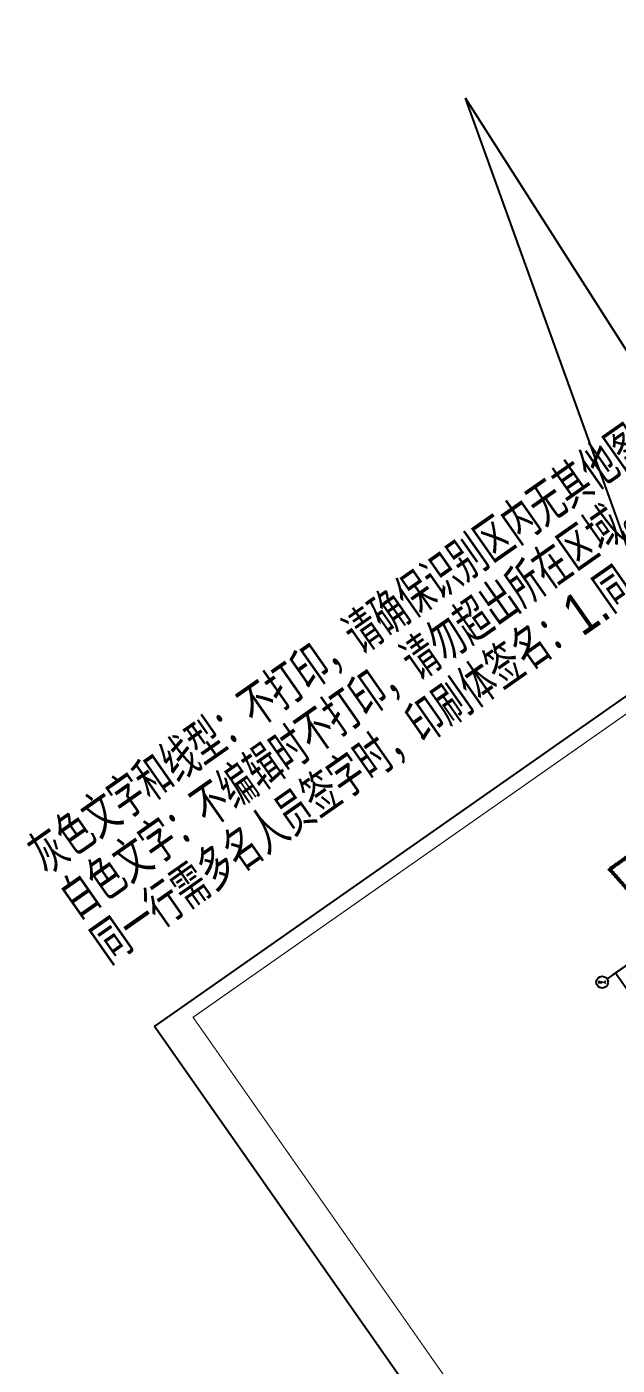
# Model space of a CAD drawing. Header units: millimetres. Extents: x 1089227 to 13101469, y 618865 to 10240562.
# Drawn here: x 3102109 to 3162097, y 4790405 to 4926421 of the extents above; entities that cross this region are included whole.
import ezdxf
from ezdxf.enums import TextEntityAlignment as Align

# ---------------------------------------------------------------- set-up
doc = ezdxf.new("R2010")
doc.units = ezdxf.units.MM
doc.header["$LTSCALE"] = 1000
doc.header["$PDMODE"] = 3
doc.header["$PDSIZE"] = 200
doc.linetypes.add('A09-G-CTRL-用地红线+建筑退线_设计区$0$A02-G-MAIN-用地红线+退线_设计区$0$Redline1', pattern=[20, 10, -2, 2, -2, 2, -2])
doc.layers.get('0').update_dxf_attribs({"linetype": 'CONTINUOUS'})
doc.layers.get('Defpoints').update_dxf_attribs({"linetype": 'CONTINUOUS'})
doc.layers.add('0914调整', color=1, linetype='CONTINUOUS', plot=False)
doc.layers.add('TK-MEMO', color=8, linetype='CONTINUOUS', plot=False)
doc.layers.add('A09-G-CTRL-用地红线+建筑退线_设计区$0$Z-REDL(用地红线)', color=10, linetype='CONTINUOUS', lineweight=60)
for name, color, linetype in [('AXIS', 3, 'CONTINUOUS'), ('AXIS_TEXT', 7, 'CONTINUOUS'), ('TK', 4, 'CONTINUOUS'), ('TK-TEXT', 7, 'CONTINUOUS'), ('VHBoundary', 4, 'CONTINUOUS')]:
    doc.layers.add(name, color=color, linetype=linetype)
doc.styles.add('_TCH_AXIS', font='COMPLEX', dxfattribs={"bigfont": 'AllInOneBig.shx'})
doc.styles.add('_TCH_DIM_T3', font='SIMPLEX', dxfattribs={"width": 0.705882, "bigfont": 'AllInOneBig.shx'})
doc.styles.add('COMPLEX', font='COMPLEX', dxfattribs={"bigfont": 'AllInOneBig.shx'})
doc.styles.add('SADITK', font='sadixcsg.shx', dxfattribs={"bigfont": 'AllInOneBig.shx'})
doc.styles.add('SADITK-SX', font='simfang.ttf', dxfattribs={"width": 0.7})
doc.dimstyles.new('_TCH_ARCH&&150', dxfattribs={"dimtxt": 446.25, "dimasz": 150, "dimexe": 375, "dimexo": 450, "dimgap": 189.375, "dimtad": 1, "dimdec": 0, "dimzin": 0, "dimdsep": 46, "dimtxsty": '_TCH_DIM_T3', "dimblk": 'ARCHTICK', "dimcen": 0.09, "dimclrt": 7, "dimazin": 2, "dimtfac": 1, "dimtdec": 0, "dimtix": 1, "dimtmove": 2, "dimatfit": 3, "dimfxl": 0, "dimtolj": 1, "dimtzin": 0, "dimarcsym": 0})

# ---------------------------------------------------------------- blocks, each defined once
blk = doc.blocks.new('0323最综用地红线')
at = {"layer": 'A09-G-CTRL-用地红线+建筑退线_设计区$0$Z-REDL(用地红线)', "color": 1, "linetype": 'A09-G-CTRL-用地红线+建筑退线_设计区$0$A02-G-MAIN-用地红线+退线_设计区$0$Redline1', "ltscale": 0.0005}
blk.add_lwpolyline([(8138696, 3502107), (8115930, 3542824), (8115518, 3543566), (8115083, 3544303), (8114192, 3545772), (8113134, 3547397), (8112184, 3548757), (8111024, 3550345), (8109764, 3551947), (8108980, 3552895), (8108279, 3553719), (8107449, 3554647), (8106876, 3555285), (8107102, 3555445), (8142901, 3580643), (8156927, 3591183), (8157094, 3591770), (8196348, 3620115), (8200699, 3623266), (8228263, 3643169)], dxfattribs=at)
blk = doc.blocks.new('template_31-施工图_A0_A0_1.0000_3fa9c08c64a9101061c9a26412af947e', base_point=(-1189, 0))
at = {"layer": 'TK'}
blk.add_lwpolyline([(-1189, 841), (1189, 841), (1189, 0), (-1189, 0)], close=True, dxfattribs=at)
at = {"layer": 'TK', "const_width": 0.8}
blk.add_lwpolyline([(-1164, 831), (-1164, 10), (1179, 10), (1179, 831)], close=True, dxfattribs=at)
at = {"layer": 'VHBoundary'}
blk.add_lwpolyline([(-1189, 841), (1189, 841), (1189, 0), (-1189, 0)], close=True, dxfattribs=at)
at = {"layer": 'TK-MEMO', "style": 'SADITK', "width": 0.8}
for s, p in [('灰色文字和线型：不打印，请确保识别区内无其他图素；', (-1190.29, 956.19)), ('白色文字：不编辑时不打印，请勿超出所在区域。否则可能引起签章识别问题', (-1190.26, 919.14)), ('同一行需多名人员签字时，印刷体签名：1.同一行人名在同一单元中（图框、同个参照或块），若分多个，签字将出错；', (-1190.26, 882.09))]:
    blk.add_text(s, height=28.5, dxfattribs=at).set_placement(p, align=Align.BOTTOM_LEFT)
at = {"layer": 'TK-TEXT', "style": 'SADITK-SX', "width": 0.7}
for tag, p in [('市政会签', (-1176, 381.5)), ('园林会签', (-1176, 343.5)), ('幕墙会签', (-1176, 305.5)), ('装饰会签', (-1176, 267.5)), ('燃气会签', (-1176, 229.5)), ('暖通会签', (-1176, 191.5)), ('电气会签', (-1176, 153.5)), ('给排水会签', (-1176, 115.5)), ('结构会签', (-1176, 77.5)), ('建筑会签', (-1176, 39.5))]:
    blk.add_attdef(tag, text='', height=4, rotation=90, dxfattribs=at).set_placement(p, align=Align.MIDDLE_CENTER)
for tag, height, p in [('专业审定', 4, (1134.75, 268)), ('专业审核', 4, (1134.75, 248)), ('项目负责1', 4, (1134.75, 238)), ('项目负责2', 4, (1134.75, 228)), ('专业负责1', 4, (1134.75, 218)), ('专业负责2', 4, (1134.75, 208)), ('专业校对', 4, (1134.75, 198)), ('专业设计', 4, (1134.75, 188)), ('方案设计', 4, (1134.75, 178)), ('专业制图', 4, (1134.75, 168)), ('建设单位_001', 4, (1148.5, 140)), ('建设地点_001', 4, (1148.5, 124)), ('工程名称_001', 4, (1148.5, 106)), ('子项名称_001', 4, (1148.5, 86)), ('图纸名称_001', 4, (1148.5, 66)), ('版次', 4, (1129.5, 53)), ('日期', 4, (1165, 53)), ('图别', 4, (1129.5, 43)), ('图号', 4, (1165, 43)), ('合同号', 4, (1136, 30)), ('项目编号1', 2, (1114.06, 13.58)), ('阶段编号1', 2, (1132.25, 13.75)), ('子项编号1', 2, (1144.75, 13.75))]:
    blk.add_attdef(tag, text='', height=height, dxfattribs=at).set_placement(p, align=Align.MIDDLE_CENTER)
blk = doc.blocks.new('_AXISO')
blk.add_circle((0, 0), 0.5)
at = {"layer": 'AXIS_TEXT', "style": 'COMPLEX', "width": 1.041667}
blk.add_attdef('A', text='', height=0.56, dxfattribs=at).set_placement((-0.25, -0.28), (0.25, -0.28), align=Align.FIT)
blk = doc.blocks.new('_ArchTick')
at = {"color": 0, "linetype": 'ByBlock', "const_width": 0.3}
blk.add_lwpolyline([(-0.71, -0.71), (0.71, 0.71)], dxfattribs=at)
blk = doc.blocks.new('*D467')
at = {"layer": 'AXIS', "color": 0, "lineweight": -2, "transparency": 16777216}
for p, q in [((-224420, 7648), (-228413, 4851)), ((-228105, 5066), (-221050, -5009)), ((-217364, -2427), (-221357, -5224))]:
    blk.add_line(p, q, dxfattribs=at)
at = {"layer": 'Defpoints', "color": 0, "transparency": 16777216}
for p in [(-224051, 7906), (-216995, -2169), (-221050, -5009)]:
    blk.add_point(p, dxfattribs=at)
at = {"layer": 'AXIS', "color": 0, "lineweight": -2, "transparency": 16777216, "xscale": 150, "yscale": 150, "zscale": 150}
for p, rotation in [((-228105, 5066), 125.0053220653171), ((-221050, -5009), 305.0053220653171)]:
    blk.add_blockref('_ArchTick', p, dxfattribs=dict(at, rotation=rotation))
at = {"layer": 'AXIS', "color": 7, "transparency": 16777216, "insert": (-224240, 265), "char_height": 446.2, "attachment_point": 5, "rotation": 305.00532, "style": '_TCH_DIM_T3'}
blk.add_mtext('\\A1;12300', dxfattribs=at)
blk = doc.blocks.new('裙房轴网260428')
at = {"layer": 'AXIS'}
blk.add_line((-224051, 7905.7), (-228965.5, 4463.8), dxfattribs=at)
ref = blk.add_blockref('_AXISO', (-229457, 4119.6), dxfattribs=dict(at, xscale=1200, yscale=1200, zscale=1200))
ref.add_attrib('A', 'Dd-C', dxfattribs={"layer": 'AXIS_TEXT', "height": 203.73, "style": '_TCH_AXIS'}).set_placement((-229864.5, 4017.8), (-229049.5, 4017.8), align=Align.FIT)
dim = blk.add_aligned_dim(p1=(-224051, 7905.7), p2=(-216995, -2169.2), distance=-4950, dimstyle='_TCH_ARCH&&150', dxfattribs=at)
dim.commit()
dim.dimension.update_dxf_attribs({"geometry": '*D467', "text_midpoint": (-224239.7, 265.3)})
blk = doc.blocks.new('04地块地下轴网260428')
blk.add_blockref('裙房轴网260428', (0, 0))

msp = doc.modelspace()

# ---------------------------------------------------------------- linework, layer by layer
at = {"layer": '0914调整'}
for points in [[(3189756.733, 4851658.229), (3146675.679, 4919156.597)], [(3175512.345, 4839211.682), (3146675.679, 4919156.597)]]:
    msp.add_lwpolyline(points, dxfattribs=at)

# ---------------------------------------------------------------- block references
at = {"xscale": 150, "yscale": 150, "zscale": 150, "rotation": 35.00532206532363}
msp.add_blockref('template_31-施工图_A0_A0_1.0000_3fa9c08c64a9101061c9a26412af947e', (3187439.13, 4721512.406), dxfattribs=at)
for name, p in [('0323最综用地红线', (-4945553.146, 1285525.343)), ('04地块地下轴网260428', (3390028.145, 4825211.796))]:
    msp.add_blockref(name, p)

doc.saveas('drawing.dxf')
